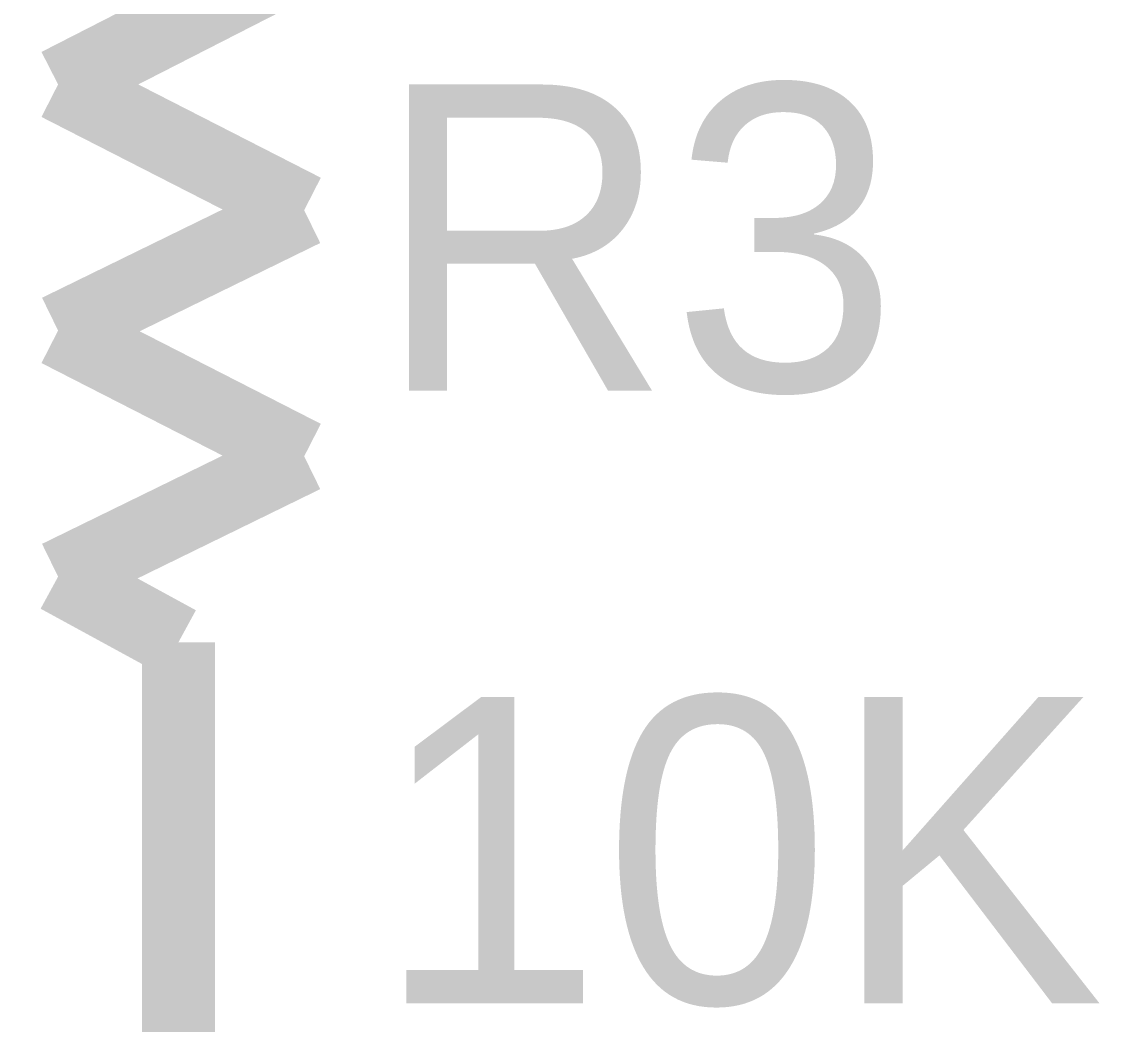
# Model space of a CAD drawing. Header units: inches. Extents: x 0 to 22.3, y 0 to 15.7.
# Drawn here: x 20.4747 to 20.6489, y 14.0771 to 14.2392 of the extents above; entities that cross this region are included whole.
import ezdxf

# ---------------------------------------------------------------- set-up
doc = ezdxf.new("R2010")
doc.units = ezdxf.units.IN
doc.header["$MEASUREMENT"] = 0
doc.layers.add('Sheet', color=255, linetype='Continuous')

msp = doc.modelspace()

# ---------------------------------------------------------------- linework, layer by layer
at = {"layer": 'Sheet'}
for points in [[(20.52035, 14.24934, 0.0118, 0.0118, 0), (20.48057, 14.22901, 0.0118, 0.0118, 0)], [(20.48057, 14.22901, 0.0118, 0.0118, 0), (20.52035, 14.20868, 0.0118, 0.0118, 0)], [(20.52035, 14.20868, 0.0118, 0.0118, 0), (20.48057, 14.18923, 0.0118, 0.0118, 0)], [(20.48057, 14.18923, 0.0118, 0.0118, 0), (20.52035, 14.1689, 0.0118, 0.0118, 0)], [(20.52035, 14.1689, 0.0118, 0.0118, 0), (20.48057, 14.14945, 0.0118, 0.0118, 0)], [(20.48057, 14.14945, 0.0118, 0.0118, 0), (20.50002, 14.13884, 0.0118, 0.0118, 0)], [(20.50002, 14.13884, 0.0118, 0.0118, 0), (20.50002, 14.09906, 0.0118, 0.0118, 0)], [(20.50002, 14.09906, 0.0118, 0.0118, 0), (20.50002, 13.99917, 0.0118, 0.0118, 0)]]:
    msp.add_lwpolyline(points, format="xyseb", dxfattribs=at)

# ---------------------------------------------------------------- texts
for s, p in [('R3', (20.53184, 14.1795)), ('10K', (20.53184, 14.0805))]:
    msp.add_text(s, height=0.049505, dxfattribs=at).set_placement(p)

doc.saveas('drawing.dxf')
